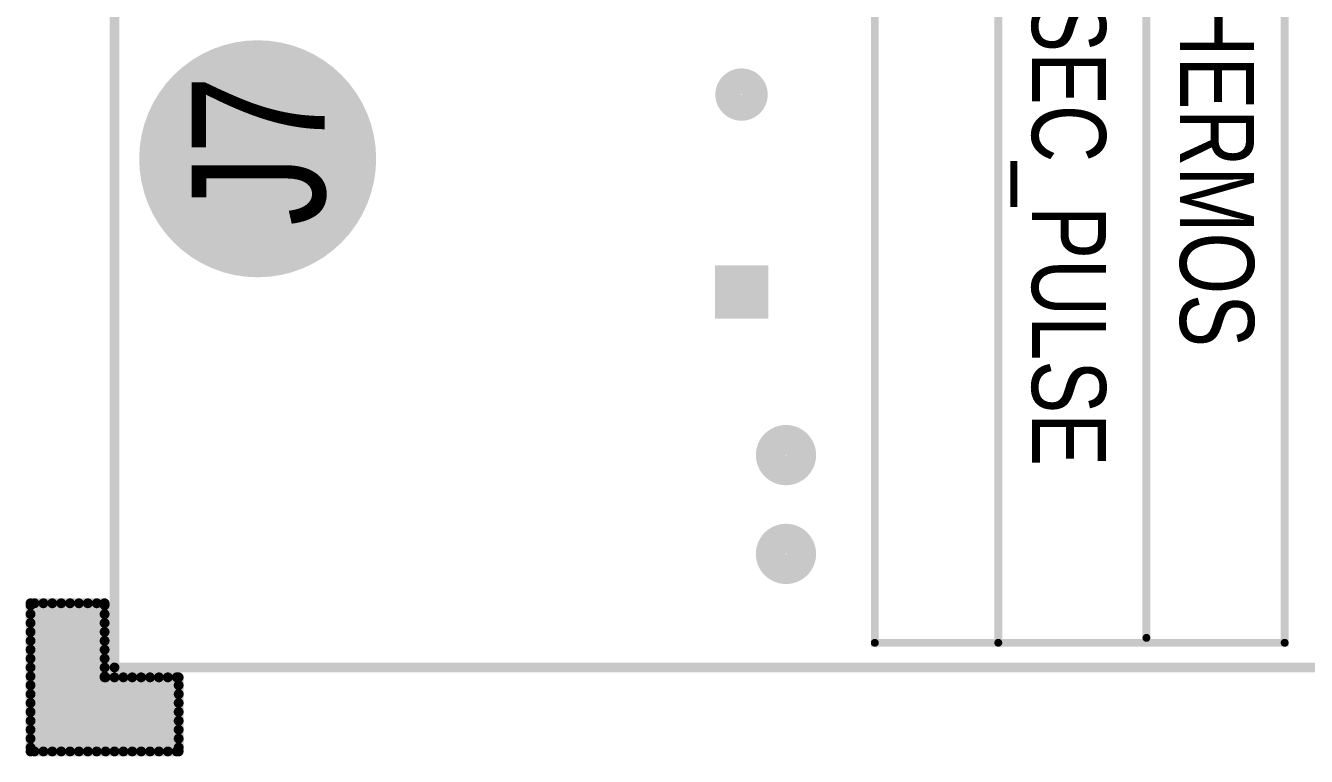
# Model space of a CAD drawing. Extents: x 0.65 to 5.17, y 1.6 to 4.56.
# Drawn here: x 0.648 to 1.945, y 1.596 to 2.336 of the extents above; entities that cross this region are included whole.
import ezdxf

# ---------------------------------------------------------------- set-up
doc = ezdxf.new("R2010")
doc.units = 0

msp = doc.modelspace()

# ---------------------------------------------------------------- linework, layer by layer
at = {"const_width": 0.01}
msp.add_lwpolyline([(0.738, 1.686), (5.093, 1.686), (5.093, 4.476), (0.738, 4.476), (0.738, 1.686)], close=True, dxfattribs=at)
at = {"const_width": 0.005}
msp.add_lwpolyline([(0.7355, 1.686, 1), (0.7405, 1.686, 1)], format="xyb", close=True, dxfattribs=at)
msp.add_lwpolyline([(0.7355, 1.686, 1), (0.7405, 1.686, 1)], format="xyb", close=True, dxfattribs=at)
at = {"layer": 'SMT'}
for points, const_width in [([(0.823, 2.201, 1), (0.943, 2.201, 1)], 0.12), ([(1.36, 2.266, 1), (1.386, 2.266, 1)], 0.027), ([(1.403, 1.901, 1), (1.433, 1.901, 1)], 0.031), ([(1.403, 1.801, 1), (1.433, 1.801, 1)], 0.031), ([(0.6505, 1.751, 1), (0.6555, 1.751, 1)], 0.005), ([(0.6505, 1.751, 1), (0.6555, 1.751, 1)], 0.005), ([(0.6505, 1.749, 1), (0.6555, 1.749, 1)], 0.005), ([(0.6545, 1.751, 1), (0.6595, 1.751, 1)], 0.005), ([(0.6635, 1.751, 1), (0.6685, 1.751, 1)], 0.005), ([(0.6725, 1.751, 1), (0.6775, 1.751, 1)], 0.005), ([(0.6815, 1.751, 1), (0.6865, 1.751, 1)], 0.005), ([(0.6905, 1.751, 1), (0.6955, 1.751, 1)], 0.005), ([(0.6995, 1.751, 1), (0.7045, 1.751, 1)], 0.005), ([(0.7085, 1.751, 1), (0.7135, 1.751, 1)], 0.005), ([(0.7175, 1.751, 1), (0.7225, 1.751, 1)], 0.005), ([(0.7255, 1.751, 1), (0.7305, 1.751, 1)], 0.005), ([(0.7255, 1.751, 1), (0.7305, 1.751, 1)], 0.005), ([(0.7255, 1.749, 1), (0.7305, 1.749, 1)], 0.005), ([(0.6505, 1.74, 1), (0.6555, 1.74, 1)], 0.005), ([(0.7255, 1.74, 1), (0.7305, 1.74, 1)], 0.005), ([(0.6505, 1.731, 1), (0.6555, 1.731, 1)], 0.005), ([(0.6505, 1.722, 1), (0.6555, 1.722, 1)], 0.005), ([(0.7255, 1.731, 1), (0.7305, 1.731, 1)], 0.005), ([(0.7255, 1.722, 1), (0.7305, 1.722, 1)], 0.005), ([(0.6505, 1.713, 1), (0.6555, 1.713, 1)], 0.005), ([(0.7255, 1.713, 1), (0.7305, 1.713, 1)], 0.005), ([(0.6505, 1.704, 1), (0.6555, 1.704, 1)], 0.005), ([(0.6505, 1.695, 1), (0.6555, 1.695, 1)], 0.005), ([(0.7255, 1.704, 1), (0.7305, 1.704, 1)], 0.005), ([(0.7255, 1.695, 1), (0.7305, 1.695, 1)], 0.005), ([(0.6505, 1.686, 1), (0.6555, 1.686, 1)], 0.005), ([(0.7255, 1.686, 1), (0.7305, 1.686, 1)], 0.005), ([(0.6505, 1.677, 1), (0.6555, 1.677, 1)], 0.005), ([(0.7255, 1.677, 1), (0.7305, 1.677, 1)], 0.005), ([(0.7255, 1.676, 1), (0.7305, 1.676, 1)], 0.005), ([(0.7255, 1.676, 1), (0.7305, 1.676, 1)], 0.005), ([(0.7265, 1.676, 1), (0.7315, 1.676, 1)], 0.005), ([(0.7355, 1.676, 1), (0.7405, 1.676, 1)], 0.005), ([(0.7445, 1.676, 1), (0.7495, 1.676, 1)], 0.005), ([(0.7535, 1.676, 1), (0.7585, 1.676, 1)], 0.005), ([(0.7625, 1.676, 1), (0.7675, 1.676, 1)], 0.005), ([(0.7715, 1.676, 1), (0.7765, 1.676, 1)], 0.005), ([(0.7805, 1.676, 1), (0.7855, 1.676, 1)], 0.005), ([(0.7895, 1.676, 1), (0.7945, 1.676, 1)], 0.005), ([(0.7985, 1.676, 1), (0.8035, 1.676, 1)], 0.005), ([(0.8005, 1.676, 1), (0.8055, 1.676, 1)], 0.005), ([(0.8005, 1.676, 1), (0.8055, 1.676, 1)], 0.005), ([(0.6505, 1.668, 1), (0.6555, 1.668, 1)], 0.005), ([(0.6505, 1.659, 1), (0.6555, 1.659, 1)], 0.005), ([(0.8005, 1.668, 1), (0.8055, 1.668, 1)], 0.005), ([(0.8005, 1.659, 1), (0.8055, 1.659, 1)], 0.005), ([(0.6505, 1.65, 1), (0.6555, 1.65, 1)], 0.005), ([(0.8005, 1.65, 1), (0.8055, 1.65, 1)], 0.005), ([(0.6505, 1.641, 1), (0.6555, 1.641, 1)], 0.005), ([(0.6505, 1.632, 1), (0.6555, 1.632, 1)], 0.005), ([(0.8005, 1.641, 1), (0.8055, 1.641, 1)], 0.005), ([(0.8005, 1.632, 1), (0.8055, 1.632, 1)], 0.005), ([(0.6505, 1.623, 1), (0.6555, 1.623, 1)], 0.005), ([(0.8005, 1.623, 1), (0.8055, 1.623, 1)], 0.005), ([(0.6505, 1.614, 1), (0.6555, 1.614, 1)], 0.005), ([(0.6505, 1.605, 1), (0.6555, 1.605, 1)], 0.005), ([(0.8005, 1.614, 1), (0.8055, 1.614, 1)], 0.005), ([(0.8005, 1.605, 1), (0.8055, 1.605, 1)], 0.005), ([(0.6505, 1.601, 1), (0.6555, 1.601, 1)], 0.005), ([(0.6505, 1.601, 1), (0.6555, 1.601, 1)], 0.005), ([(0.6545, 1.601, 1), (0.6595, 1.601, 1)], 0.005), ([(0.6635, 1.601, 1), (0.6685, 1.601, 1)], 0.005), ([(0.6725, 1.601, 1), (0.6775, 1.601, 1)], 0.005), ([(0.6815, 1.601, 1), (0.6865, 1.601, 1)], 0.005), ([(0.6905, 1.601, 1), (0.6955, 1.601, 1)], 0.005), ([(0.6995, 1.601, 1), (0.7045, 1.601, 1)], 0.005), ([(0.7085, 1.601, 1), (0.7135, 1.601, 1)], 0.005), ([(0.7175, 1.601, 1), (0.7225, 1.601, 1)], 0.005), ([(0.7265, 1.601, 1), (0.7315, 1.601, 1)], 0.005), ([(0.7355, 1.601, 1), (0.7405, 1.601, 1)], 0.005), ([(0.7445, 1.601, 1), (0.7495, 1.601, 1)], 0.005), ([(0.7535, 1.601, 1), (0.7585, 1.601, 1)], 0.005), ([(0.7625, 1.601, 1), (0.7675, 1.601, 1)], 0.005), ([(0.7715, 1.601, 1), (0.7765, 1.601, 1)], 0.005), ([(0.7805, 1.601, 1), (0.7855, 1.601, 1)], 0.005), ([(0.7895, 1.601, 1), (0.7945, 1.601, 1)], 0.005), ([(0.7985, 1.601, 1), (0.8035, 1.601, 1)], 0.005), ([(0.8005, 1.601, 1), (0.8055, 1.601, 1)], 0.005), ([(0.8005, 1.601, 1), (0.8055, 1.601, 1)], 0.005)]:
    msp.add_lwpolyline(points, format="xyb", close=True, dxfattribs=dict(at, const_width=const_width))
at = {"layer": 'SMT', "const_width": 0.01}
for points in [[(0.653, 1.601), (0.653, 1.751)], [(0.653, 1.751), (0.728, 1.751)], [(0.653, 1.749), (0.728, 1.749)], [(0.657, 1.601), (0.657, 1.751)], [(0.666, 1.601), (0.666, 1.751)], [(0.675, 1.601), (0.675, 1.751)], [(0.684, 1.601), (0.684, 1.751)], [(0.693, 1.601), (0.693, 1.751)], [(0.702, 1.601), (0.702, 1.751)], [(0.711, 1.601), (0.711, 1.751)], [(0.72, 1.601), (0.72, 1.751)], [(0.728, 1.676), (0.728, 1.751)], [(0.653, 1.74), (0.728, 1.74)], [(0.653, 1.731), (0.728, 1.731)], [(0.653, 1.722), (0.728, 1.722)], [(0.653, 1.713), (0.728, 1.713)], [(0.653, 1.704), (0.728, 1.704)], [(0.653, 1.695), (0.728, 1.695)], [(0.653, 1.686), (0.728, 1.686)], [(0.653, 1.677), (0.728, 1.677)], [(0.728, 1.676), (0.803, 1.676)], [(0.729, 1.601), (0.729, 1.676)], [(0.738, 1.601), (0.738, 1.676)], [(0.747, 1.601), (0.747, 1.676)], [(0.756, 1.601), (0.756, 1.676)], [(0.765, 1.601), (0.765, 1.676)], [(0.774, 1.601), (0.774, 1.676)], [(0.783, 1.601), (0.783, 1.676)], [(0.792, 1.601), (0.792, 1.676)], [(0.801, 1.601), (0.801, 1.676)], [(0.803, 1.601), (0.803, 1.676)], [(0.653, 1.668), (0.803, 1.668)], [(0.653, 1.659), (0.803, 1.659)], [(0.653, 1.65), (0.803, 1.65)], [(0.653, 1.641), (0.803, 1.641)], [(0.653, 1.632), (0.803, 1.632)], [(0.653, 1.623), (0.803, 1.623)], [(0.653, 1.614), (0.803, 1.614)], [(0.653, 1.605), (0.803, 1.605)], [(0.653, 1.601), (0.803, 1.601)]]:
    msp.add_lwpolyline(points, dxfattribs=at)
at = {"layer": 'SMT'}
msp.add_solid([(1.346, 2.039), (1.4, 2.039), (1.346, 2.093), (1.4, 2.093)], dxfattribs=at)
at = {"layer": 'SST'}
for points, const_width in [([(1.643, 3.006), (1.508, 3.006), (1.508, 1.711), (1.633, 1.711)], 0.008), ([(1.783, 1.716), (1.783, 3.001)], 0.008), ([(0.653, 1.601), (0.653, 1.751)], 0.01), ([(0.653, 1.751), (0.728, 1.751)], 0.01), ([(0.653, 1.749), (0.728, 1.749)], 0.01), ([(0.657, 1.601), (0.657, 1.751)], 0.01), ([(0.666, 1.601), (0.666, 1.751)], 0.01), ([(0.675, 1.601), (0.675, 1.751)], 0.01), ([(0.684, 1.601), (0.684, 1.751)], 0.01), ([(0.693, 1.601), (0.693, 1.751)], 0.01), ([(0.702, 1.601), (0.702, 1.751)], 0.01), ([(0.711, 1.601), (0.711, 1.751)], 0.01), ([(0.72, 1.601), (0.72, 1.751)], 0.01), ([(0.728, 1.676), (0.728, 1.751)], 0.01), ([(0.653, 1.74), (0.728, 1.74)], 0.01), ([(0.653, 1.731), (0.728, 1.731)], 0.01), ([(0.653, 1.722), (0.728, 1.722)], 0.01), ([(0.653, 1.713), (0.728, 1.713)], 0.01), ([(0.653, 1.704), (0.728, 1.704)], 0.01), ([(0.653, 1.695), (0.728, 1.695)], 0.01), ([(0.653, 1.686), (0.728, 1.686)], 0.01), ([(0.653, 1.677), (0.728, 1.677)], 0.01), ([(0.728, 1.676), (0.803, 1.676)], 0.01), ([(0.729, 1.601), (0.729, 1.676)], 0.01), ([(0.738, 1.601), (0.738, 1.676)], 0.01), ([(0.747, 1.601), (0.747, 1.676)], 0.01), ([(0.756, 1.601), (0.756, 1.676)], 0.01), ([(0.765, 1.601), (0.765, 1.676)], 0.01), ([(0.774, 1.601), (0.774, 1.676)], 0.01), ([(0.783, 1.601), (0.783, 1.676)], 0.01), ([(0.792, 1.601), (0.792, 1.676)], 0.01), ([(0.801, 1.601), (0.801, 1.676)], 0.01), ([(0.803, 1.601), (0.803, 1.676)], 0.01), ([(0.653, 1.668), (0.803, 1.668)], 0.01), ([(0.653, 1.659), (0.803, 1.659)], 0.01), ([(0.653, 1.65), (0.803, 1.65)], 0.01), ([(0.653, 1.641), (0.803, 1.641)], 0.01), ([(0.653, 1.632), (0.803, 1.632)], 0.01), ([(0.653, 1.623), (0.803, 1.623)], 0.01), ([(0.653, 1.614), (0.803, 1.614)], 0.01), ([(0.653, 1.605), (0.803, 1.605)], 0.01), ([(0.653, 1.601), (0.803, 1.601)], 0.01)]:
    msp.add_lwpolyline(points, dxfattribs=dict(at, const_width=const_width))
at = {"layer": 'SST', "const_width": 0.008}
msp.add_lwpolyline([(1.633, 3.006), (1.633, 1.711), (1.923, 1.711), (1.923, 3.006), (1.633, 3.006)], close=True, dxfattribs=at)
at = {"layer": 'SST'}
for points, const_width in [([(0.6505, 1.751, 1), (0.6555, 1.751, 1)], 0.005), ([(0.6505, 1.751, 1), (0.6555, 1.751, 1)], 0.005), ([(0.6505, 1.749, 1), (0.6555, 1.749, 1)], 0.005), ([(0.6545, 1.751, 1), (0.6595, 1.751, 1)], 0.005), ([(0.6635, 1.751, 1), (0.6685, 1.751, 1)], 0.005), ([(0.6725, 1.751, 1), (0.6775, 1.751, 1)], 0.005), ([(0.6815, 1.751, 1), (0.6865, 1.751, 1)], 0.005), ([(0.6905, 1.751, 1), (0.6955, 1.751, 1)], 0.005), ([(0.6995, 1.751, 1), (0.7045, 1.751, 1)], 0.005), ([(0.7085, 1.751, 1), (0.7135, 1.751, 1)], 0.005), ([(0.7175, 1.751, 1), (0.7225, 1.751, 1)], 0.005), ([(0.7255, 1.751, 1), (0.7305, 1.751, 1)], 0.005), ([(0.7255, 1.751, 1), (0.7305, 1.751, 1)], 0.005), ([(0.7255, 1.749, 1), (0.7305, 1.749, 1)], 0.005), ([(0.6505, 1.74, 1), (0.6555, 1.74, 1)], 0.005), ([(0.7255, 1.74, 1), (0.7305, 1.74, 1)], 0.005), ([(0.6505, 1.731, 1), (0.6555, 1.731, 1)], 0.005), ([(0.6505, 1.722, 1), (0.6555, 1.722, 1)], 0.005), ([(0.7255, 1.731, 1), (0.7305, 1.731, 1)], 0.005), ([(0.7255, 1.722, 1), (0.7305, 1.722, 1)], 0.005), ([(0.6505, 1.713, 1), (0.6555, 1.713, 1)], 0.005), ([(0.7255, 1.713, 1), (0.7305, 1.713, 1)], 0.005), ([(1.506, 1.711, 1), (1.51, 1.711, 1)], 0.004), ([(1.631, 1.711, 1), (1.635, 1.711, 1)], 0.004), ([(1.631, 1.711, 1), (1.635, 1.711, 1)], 0.004), ([(1.781, 1.716, 1), (1.785, 1.716, 1)], 0.004), ([(1.921, 1.711, 1), (1.925, 1.711, 1)], 0.004), ([(0.6505, 1.704, 1), (0.6555, 1.704, 1)], 0.005), ([(0.6505, 1.695, 1), (0.6555, 1.695, 1)], 0.005), ([(0.7255, 1.704, 1), (0.7305, 1.704, 1)], 0.005), ([(0.7255, 1.695, 1), (0.7305, 1.695, 1)], 0.005), ([(0.6505, 1.686, 1), (0.6555, 1.686, 1)], 0.005), ([(0.7255, 1.686, 1), (0.7305, 1.686, 1)], 0.005), ([(0.6505, 1.677, 1), (0.6555, 1.677, 1)], 0.005), ([(0.7255, 1.677, 1), (0.7305, 1.677, 1)], 0.005), ([(0.7255, 1.676, 1), (0.7305, 1.676, 1)], 0.005), ([(0.7255, 1.676, 1), (0.7305, 1.676, 1)], 0.005), ([(0.7265, 1.676, 1), (0.7315, 1.676, 1)], 0.005), ([(0.7355, 1.676, 1), (0.7405, 1.676, 1)], 0.005), ([(0.7445, 1.676, 1), (0.7495, 1.676, 1)], 0.005), ([(0.7535, 1.676, 1), (0.7585, 1.676, 1)], 0.005), ([(0.7625, 1.676, 1), (0.7675, 1.676, 1)], 0.005), ([(0.7715, 1.676, 1), (0.7765, 1.676, 1)], 0.005), ([(0.7805, 1.676, 1), (0.7855, 1.676, 1)], 0.005), ([(0.7895, 1.676, 1), (0.7945, 1.676, 1)], 0.005), ([(0.7985, 1.676, 1), (0.8035, 1.676, 1)], 0.005), ([(0.8005, 1.676, 1), (0.8055, 1.676, 1)], 0.005), ([(0.8005, 1.676, 1), (0.8055, 1.676, 1)], 0.005), ([(0.6505, 1.668, 1), (0.6555, 1.668, 1)], 0.005), ([(0.6505, 1.659, 1), (0.6555, 1.659, 1)], 0.005), ([(0.8005, 1.668, 1), (0.8055, 1.668, 1)], 0.005), ([(0.8005, 1.659, 1), (0.8055, 1.659, 1)], 0.005), ([(0.6505, 1.65, 1), (0.6555, 1.65, 1)], 0.005), ([(0.8005, 1.65, 1), (0.8055, 1.65, 1)], 0.005), ([(0.6505, 1.641, 1), (0.6555, 1.641, 1)], 0.005), ([(0.6505, 1.632, 1), (0.6555, 1.632, 1)], 0.005), ([(0.8005, 1.641, 1), (0.8055, 1.641, 1)], 0.005), ([(0.8005, 1.632, 1), (0.8055, 1.632, 1)], 0.005), ([(0.6505, 1.623, 1), (0.6555, 1.623, 1)], 0.005), ([(0.8005, 1.623, 1), (0.8055, 1.623, 1)], 0.005), ([(0.6505, 1.614, 1), (0.6555, 1.614, 1)], 0.005), ([(0.6505, 1.605, 1), (0.6555, 1.605, 1)], 0.005), ([(0.8005, 1.614, 1), (0.8055, 1.614, 1)], 0.005), ([(0.8005, 1.605, 1), (0.8055, 1.605, 1)], 0.005), ([(0.6505, 1.601, 1), (0.6555, 1.601, 1)], 0.005), ([(0.6505, 1.601, 1), (0.6555, 1.601, 1)], 0.005), ([(0.6545, 1.601, 1), (0.6595, 1.601, 1)], 0.005), ([(0.6635, 1.601, 1), (0.6685, 1.601, 1)], 0.005), ([(0.6725, 1.601, 1), (0.6775, 1.601, 1)], 0.005), ([(0.6815, 1.601, 1), (0.6865, 1.601, 1)], 0.005), ([(0.6905, 1.601, 1), (0.6955, 1.601, 1)], 0.005), ([(0.6995, 1.601, 1), (0.7045, 1.601, 1)], 0.005), ([(0.7085, 1.601, 1), (0.7135, 1.601, 1)], 0.005), ([(0.7175, 1.601, 1), (0.7225, 1.601, 1)], 0.005), ([(0.7265, 1.601, 1), (0.7315, 1.601, 1)], 0.005), ([(0.7355, 1.601, 1), (0.7405, 1.601, 1)], 0.005), ([(0.7445, 1.601, 1), (0.7495, 1.601, 1)], 0.005), ([(0.7535, 1.601, 1), (0.7585, 1.601, 1)], 0.005), ([(0.7625, 1.601, 1), (0.7675, 1.601, 1)], 0.005), ([(0.7715, 1.601, 1), (0.7765, 1.601, 1)], 0.005), ([(0.7805, 1.601, 1), (0.7855, 1.601, 1)], 0.005), ([(0.7895, 1.601, 1), (0.7945, 1.601, 1)], 0.005), ([(0.7985, 1.601, 1), (0.8035, 1.601, 1)], 0.005), ([(0.8005, 1.601, 1), (0.8055, 1.601, 1)], 0.005), ([(0.8005, 1.601, 1), (0.8055, 1.601, 1)], 0.005)]:
    msp.add_lwpolyline(points, format="xyb", close=True, dxfattribs=dict(at, const_width=const_width))

# ---------------------------------------------------------------- texts
at = {"layer": 'SST', "width": 0.8}
for s, height, rotation, p in [('0-10V SEC_PULSE', 0.075, 270, (1.667, 2.599)), ('10K_THERMOS', 0.075, 270, (1.817, 2.599)), ('J7', 0.135, 90, (0.951, 2.133))]:
    msp.add_text(s, height=height, rotation=rotation, dxfattribs=at).set_placement(p)

doc.saveas('drawing.dxf')
